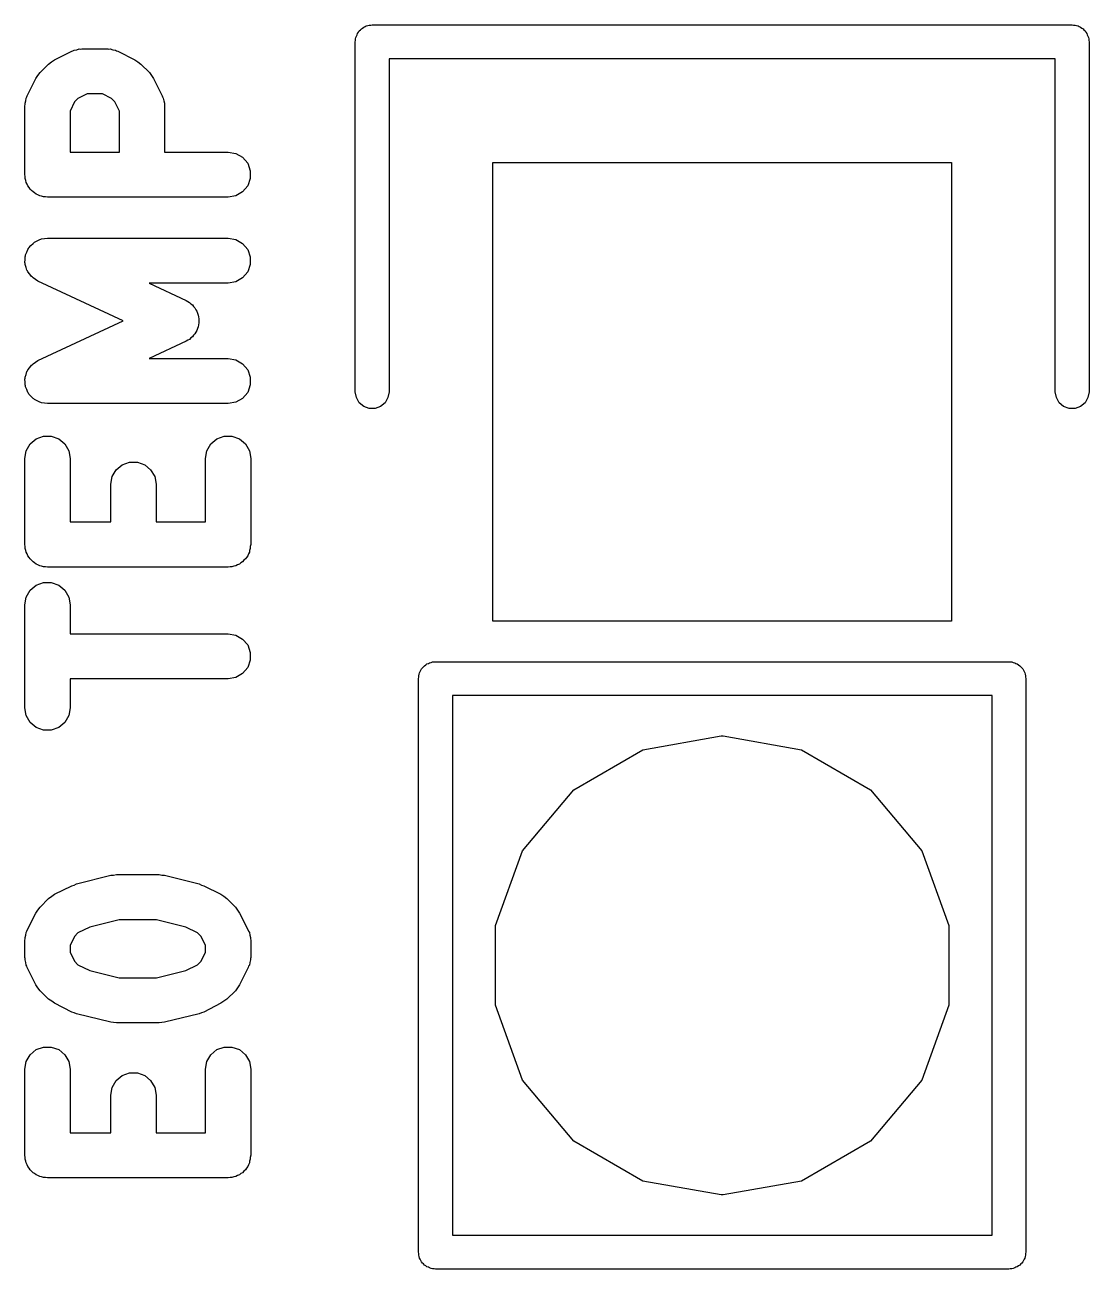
# Model space of a CAD drawing. Extents: x 10 to 287, y -200 to -10.
# Drawn here: x 173.21 to 177.93, y -103.19 to -97.67 of the extents above; entities that cross this region are included whole.
import ezdxf

# ---------------------------------------------------------------- set-up
doc = ezdxf.new("R2010")
doc.units = 0
doc.header["$MEASUREMENT"] = 0
doc.layers.add('BLACK', color=7, linetype='CONTINUOUS')

msp = doc.modelspace()

# ---------------------------------------------------------------- linework, layer by layer
at = {"layer": 'Black'}
for p, q in [((174.702, -97.6925), (174.707, -97.6893)), ((174.707, -97.6893), (174.713, -97.685)), ((174.713, -97.685), (174.719, -97.6828)), ((174.719, -97.6828), (174.724, -97.6795)), ((174.724, -97.6795), (174.731, -97.6784)), ((174.731, -97.6784), (174.737, -97.6761)), ((174.737, -97.6761), (174.744, -97.6761)), ((174.744, -97.6761), (174.75, -97.675)), ((174.75, -97.675), (177.85, -97.675)), ((177.85, -97.675), (177.856, -97.6761)), ((177.856, -97.6761), (177.863, -97.6761)), ((177.863, -97.6761), (177.869, -97.6784)), ((177.869, -97.6784), (177.876, -97.6795)), ((177.876, -97.6795), (177.881, -97.6828)), ((177.881, -97.6828), (177.887, -97.685)), ((177.887, -97.685), (177.893, -97.6893)), ((177.893, -97.6893), (177.898, -97.6925)), ((174.675, -97.75), (174.676, -97.7435)), ((174.676, -97.737), (174.678, -97.7308)), ((174.676, -97.7435), (174.676, -97.737)), ((174.678, -97.7308), (174.68, -97.7243)), ((174.68, -97.7243), (174.683, -97.7187)), ((174.683, -97.7187), (174.685, -97.7125)), ((174.685, -97.7125), (174.689, -97.7075)), ((174.689, -97.7075), (174.693, -97.7018)), ((174.693, -97.7018), (174.698, -97.6976)), ((174.698, -97.6976), (174.702, -97.6925)), ((177.898, -97.6925), (177.902, -97.6976)), ((177.902, -97.6976), (177.907, -97.7018)), ((177.907, -97.7018), (177.911, -97.7075)), ((177.911, -97.7075), (177.915, -97.7125)), ((177.915, -97.7125), (177.917, -97.7187)), ((177.917, -97.7187), (177.92, -97.7243)), ((177.92, -97.7243), (177.922, -97.7308)), ((177.922, -97.7308), (177.924, -97.737)), ((177.924, -97.737), (177.924, -97.7435)), ((177.924, -97.7435), (177.925, -97.75)), ((173.343, -97.8296), (173.42, -97.7915)), ((173.42, -97.7915), (173.425, -97.7899)), ((173.425, -97.7899), (173.43, -97.787)), ((173.43, -97.787), (173.442, -97.7849)), ((173.442, -97.7849), (173.453, -97.7816)), ((173.453, -97.7816), (173.459, -97.782)), ((173.459, -97.782), (173.464, -97.781)), ((173.464, -97.781), (173.579, -97.781)), ((173.579, -97.781), (173.584, -97.782)), ((173.584, -97.782), (173.59, -97.7816)), ((173.59, -97.7816), (173.601, -97.7849)), ((173.601, -97.7849), (173.613, -97.787)), ((173.613, -97.787), (173.618, -97.7899)), ((173.618, -97.7899), (173.623, -97.7915)), ((173.623, -97.7915), (173.699, -97.8296)), ((174.675, -99.3), (174.675, -97.75)), ((177.925, -97.75), (177.925, -99.3)), ((173.279, -97.8864), (173.317, -97.8483)), ((173.317, -97.8483), (173.33, -97.8392)), ((173.33, -97.8392), (173.343, -97.8296)), ((173.699, -97.8296), (173.712, -97.8391)), ((173.712, -97.8391), (173.725, -97.8483)), ((173.725, -97.8483), (173.764, -97.8864)), ((177.775, -97.825), (174.825, -97.825)), ((174.825, -97.825), (174.825, -99.3)), ((177.775, -99.3), (177.775, -97.825)), ((173.222, -97.9886), (173.261, -97.9124)), ((173.261, -97.9124), (173.27, -97.8996)), ((173.27, -97.8996), (173.279, -97.8864)), ((173.764, -97.8864), (173.773, -97.8995)), ((173.773, -97.8995), (173.782, -97.9124)), ((173.782, -97.9124), (173.82, -97.9886)), ((173.213, -98.0219), (173.216, -98.0107)), ((173.213, -98.0277), (173.213, -98.0219)), ((173.216, -98.0107), (173.218, -97.9991)), ((173.218, -97.9991), (173.221, -97.9941)), ((173.221, -97.9941), (173.222, -97.9886)), ((173.432, -98.0164), (173.412, -98.0569)), ((173.447, -98.0012), (173.432, -98.0164)), ((173.488, -97.981), (173.447, -98.0012)), ((173.555, -97.981), (173.488, -97.981)), ((173.596, -98.0012), (173.555, -97.981)), ((173.611, -98.0164), (173.596, -98.0012)), ((173.631, -98.0569), (173.611, -98.0164)), ((173.82, -97.9886), (173.822, -97.9941)), ((173.822, -97.9941), (173.825, -97.9991)), ((173.825, -97.9991), (173.827, -98.0107)), ((173.827, -98.0107), (173.83, -98.0219)), ((173.83, -98.0219), (173.83, -98.0277)), ((173.212, -98.0333), (173.213, -98.0277)), ((173.212, -98.3381), (173.212, -98.0333)), ((173.412, -98.0569), (173.412, -98.2381)), ((173.631, -98.2381), (173.631, -98.0569)), ((173.83, -98.0277), (173.831, -98.0333)), ((173.831, -98.0333), (173.831, -98.2381)), ((173.412, -98.2381), (173.631, -98.2381)), ((173.831, -98.2381), (174.112, -98.2381)), ((174.112, -98.2381), (174.146, -98.2441)), ((174.146, -98.2441), (174.176, -98.2615)), ((174.176, -98.2615), (174.199, -98.2881)), ((174.199, -98.2881), (174.21, -98.3207)), ((175.284, -100.316), (175.284, -98.284)), ((175.284, -98.284), (177.316, -98.284)), ((177.316, -98.284), (177.316, -100.316)), ((173.213, -98.3467), (173.212, -98.3381)), ((173.213, -98.3555), (173.213, -98.3467)), ((174.21, -98.3207), (174.21, -98.3555)), ((173.216, -98.3637), (173.213, -98.3555)), ((173.218, -98.3723), (173.216, -98.3637)), ((173.222, -98.3799), (173.218, -98.3723)), ((173.225, -98.3881), (173.222, -98.3799)), ((173.231, -98.3948), (173.225, -98.3881)), ((173.235, -98.4024), (173.231, -98.3948)), ((173.242, -98.408), (173.235, -98.4024)), ((173.248, -98.4147), (173.242, -98.408)), ((174.199, -98.3881), (174.176, -98.4147)), ((174.21, -98.3555), (174.199, -98.3881)), ((173.255, -98.4191), (173.248, -98.4147)), ((173.262, -98.4247), (173.255, -98.4191)), ((173.27, -98.4277), (173.262, -98.4247)), ((173.278, -98.4321), (173.27, -98.4277)), ((173.286, -98.4336), (173.278, -98.4321)), ((173.295, -98.4366), (173.286, -98.4336)), ((173.303, -98.4366), (173.295, -98.4366)), ((173.312, -98.4381), (173.303, -98.4366)), ((174.112, -98.4381), (173.312, -98.4381)), ((174.146, -98.4321), (174.112, -98.4381)), ((174.176, -98.4147), (174.146, -98.4321)), ((173.266, -98.6316), (173.278, -98.6251)), ((173.278, -98.6251), (173.282, -98.6243)), ((173.282, -98.6243), (173.286, -98.6224)), ((173.286, -98.6224), (173.299, -98.6213)), ((173.299, -98.6213), (173.312, -98.619)), ((173.312, -98.619), (174.112, -98.619)), ((174.112, -98.619), (174.146, -98.6251)), ((174.146, -98.6251), (174.176, -98.6424)), ((173.215, -98.6931), (173.221, -98.6813)), ((173.221, -98.6813), (173.225, -98.669)), ((173.225, -98.669), (173.228, -98.6657)), ((173.228, -98.6657), (173.23, -98.6617)), ((173.23, -98.6617), (173.239, -98.6524)), ((173.239, -98.6524), (173.248, -98.6424)), ((173.248, -98.6424), (173.251, -98.6402)), ((173.251, -98.6402), (173.255, -98.6371)), ((173.255, -98.6371), (173.266, -98.6316)), ((174.176, -98.6424), (174.199, -98.669)), ((174.199, -98.669), (174.21, -98.7017)), ((173.212, -98.7277), (173.213, -98.7147)), ((173.213, -98.732), (173.212, -98.7277)), ((173.213, -98.7017), (173.215, -98.6975)), ((173.213, -98.7147), (173.213, -98.7017)), ((173.213, -98.7364), (173.213, -98.732)), ((173.218, -98.7487), (173.213, -98.7364)), ((173.215, -98.6975), (173.215, -98.6931)), ((174.21, -98.7364), (174.199, -98.769)), ((174.21, -98.7017), (174.21, -98.7364)), ((173.221, -98.7613), (173.218, -98.7487)), ((173.224, -98.7649), (173.221, -98.7613)), ((173.225, -98.769), (173.224, -98.7649)), ((173.234, -98.779), (173.225, -98.769)), ((173.241, -98.7897), (173.234, -98.779)), ((173.245, -98.7923), (173.241, -98.7897)), ((173.248, -98.7956), (173.245, -98.7923)), ((174.199, -98.769), (174.176, -98.7956)), ((173.259, -98.8022), (173.248, -98.7956)), ((173.27, -98.8097), (173.259, -98.8022)), ((173.647, -98.9857), (173.27, -98.8097)), ((174.112, -98.819), (173.763, -98.819)), ((173.763, -98.819), (173.926, -98.8951)), ((174.146, -98.813), (174.112, -98.819)), ((174.176, -98.7956), (174.146, -98.813)), ((173.926, -98.8951), (173.933, -98.9001)), ((173.933, -98.9001), (173.941, -98.9038)), ((173.941, -98.9038), (173.947, -98.91)), ((173.947, -98.91), (173.954, -98.915)), ((173.954, -98.915), (173.959, -98.9222)), ((173.959, -98.9222), (173.965, -98.9283)), ((173.965, -98.9283), (173.969, -98.9363)), ((173.969, -98.9363), (173.974, -98.9435)), ((173.974, -98.9435), (173.976, -98.9519)), ((173.976, -98.9519), (173.98, -98.9598)), ((173.27, -99.1618), (173.647, -98.9857)), ((173.98, -99.0116), (173.976, -99.0195)), ((173.98, -98.9598), (173.981, -98.9685)), ((173.981, -99.0029), (173.98, -99.0116)), ((173.981, -98.9685), (173.983, -98.977)), ((173.983, -98.9944), (173.981, -99.0029)), ((173.983, -98.977), (173.982, -98.9857)), ((173.982, -98.9857), (173.983, -98.9944)), ((173.941, -99.0676), (173.933, -99.0713)), ((173.947, -99.0614), (173.941, -99.0676)), ((173.954, -99.0564), (173.947, -99.0614)), ((173.959, -99.0493), (173.954, -99.0564)), ((173.965, -99.0431), (173.959, -99.0493)), ((173.969, -99.0351), (173.965, -99.0431)), ((173.974, -99.0279), (173.969, -99.0351)), ((173.976, -99.0195), (173.974, -99.0279)), ((173.926, -99.0763), (173.763, -99.1524)), ((173.933, -99.0713), (173.926, -99.0763)), ((173.241, -99.1817), (173.245, -99.1792)), ((173.245, -99.1792), (173.248, -99.1758)), ((173.248, -99.1758), (173.259, -99.1693)), ((173.259, -99.1693), (173.27, -99.1618)), ((173.763, -99.1524), (174.112, -99.1524)), ((174.112, -99.1524), (174.146, -99.1584)), ((174.146, -99.1584), (174.176, -99.1758)), ((174.176, -99.1758), (174.199, -99.2024)), ((173.213, -99.235), (173.218, -99.2227)), ((173.213, -99.2394), (173.213, -99.235)), ((173.218, -99.2227), (173.221, -99.2101)), ((173.221, -99.2101), (173.224, -99.2065)), ((173.224, -99.2065), (173.225, -99.2024)), ((173.225, -99.2024), (173.234, -99.1924)), ((173.234, -99.1924), (173.241, -99.1817)), ((174.199, -99.2024), (174.21, -99.235)), ((174.21, -99.235), (174.21, -99.2697)), ((173.212, -99.2437), (173.213, -99.2394)), ((173.213, -99.2567), (173.212, -99.2437)), ((173.213, -99.2697), (173.213, -99.2567)), ((173.215, -99.2739), (173.213, -99.2697)), ((173.215, -99.2783), (173.215, -99.2739)), ((173.221, -99.2901), (173.215, -99.2783)), ((173.225, -99.3024), (173.221, -99.2901)), ((174.21, -99.2697), (174.199, -99.3024)), ((173.228, -99.3058), (173.225, -99.3024)), ((173.23, -99.3098), (173.228, -99.3058)), ((173.239, -99.319), (173.23, -99.3098)), ((173.248, -99.329), (173.239, -99.319)), ((173.251, -99.3312), (173.248, -99.329)), ((173.255, -99.3343), (173.251, -99.3312)), ((173.266, -99.3398), (173.255, -99.3343)), ((173.278, -99.3463), (173.266, -99.3398)), ((174.176, -99.329), (174.146, -99.3463)), ((174.199, -99.3024), (174.176, -99.329)), ((174.68, -99.3257), (174.675, -99.3)), ((174.693, -99.3482), (174.68, -99.3257)), ((174.82, -99.3257), (174.807, -99.3482)), ((174.825, -99.3), (174.82, -99.3257)), ((177.78, -99.3257), (177.775, -99.3)), ((177.793, -99.3482), (177.78, -99.3257)), ((177.92, -99.3257), (177.907, -99.3482)), ((177.925, -99.3), (177.92, -99.3257)), ((173.282, -99.3471), (173.278, -99.3463)), ((173.286, -99.349), (173.282, -99.3471)), ((173.299, -99.3501), (173.286, -99.349)), ((173.312, -99.3524), (173.299, -99.3501)), ((174.112, -99.3524), (173.312, -99.3524)), ((174.146, -99.3463), (174.112, -99.3524)), ((174.713, -99.365), (174.693, -99.3482)), ((174.737, -99.3739), (174.713, -99.365)), ((174.763, -99.3739), (174.737, -99.3739)), ((174.787, -99.365), (174.763, -99.3739)), ((174.807, -99.3482), (174.787, -99.365)), ((177.812, -99.365), (177.793, -99.3482)), ((177.837, -99.3739), (177.812, -99.365)), ((177.863, -99.3739), (177.837, -99.3739)), ((177.887, -99.365), (177.863, -99.3739)), ((177.907, -99.3482), (177.887, -99.365)), ((173.235, -99.531), (173.262, -99.5086)), ((173.262, -99.5086), (173.295, -99.4968)), ((173.295, -99.4968), (173.329, -99.4968)), ((173.329, -99.4968), (173.362, -99.5086)), ((173.362, -99.5086), (173.389, -99.531)), ((174.035, -99.531), (174.062, -99.5086)), ((174.062, -99.5086), (174.095, -99.4968)), ((174.095, -99.4968), (174.129, -99.4968)), ((174.129, -99.4968), (174.162, -99.5086)), ((174.162, -99.5086), (174.189, -99.531)), ((173.212, -99.5952), (173.218, -99.561)), ((173.218, -99.561), (173.235, -99.531)), ((173.389, -99.531), (173.406, -99.561)), ((173.406, -99.561), (173.412, -99.5952)), ((174.012, -99.5952), (174.018, -99.561)), ((174.018, -99.561), (174.035, -99.531)), ((174.189, -99.531), (174.206, -99.561)), ((174.206, -99.561), (174.212, -99.5952)), ((173.212, -99.9762), (173.212, -99.5952)), ((173.412, -99.5952), (173.412, -99.8762)), ((173.643, -99.6229), (173.675, -99.611)), ((173.675, -99.611), (173.71, -99.611)), ((173.71, -99.611), (173.743, -99.6229)), ((174.012, -99.8762), (174.012, -99.5952)), ((174.212, -99.5952), (174.212, -99.9762)), ((173.593, -99.7095), (173.599, -99.6753)), ((173.599, -99.6753), (173.616, -99.6452)), ((173.616, -99.6452), (173.643, -99.6229)), ((173.743, -99.6229), (173.769, -99.6452)), ((173.769, -99.6452), (173.787, -99.6753)), ((173.787, -99.6753), (173.793, -99.7095)), ((173.593, -99.8762), (173.593, -99.7095)), ((173.793, -99.7095), (173.793, -99.8762)), ((173.412, -99.8762), (173.593, -99.8762)), ((173.793, -99.8762), (174.012, -99.8762)), ((173.213, -99.9848), (173.212, -99.9762)), ((173.213, -99.9936), (173.213, -99.9848)), ((173.216, -100.002), (173.213, -99.9936)), ((173.218, -100.01), (173.216, -100.002)), ((174.207, -100.002), (174.206, -100.01)), ((174.21, -99.9936), (174.207, -100.002)), ((174.212, -99.9762), (174.21, -99.9848)), ((174.21, -99.9848), (174.21, -99.9936)), ((173.222, -100.018), (173.218, -100.01)), ((173.225, -100.026), (173.222, -100.018)), ((173.231, -100.033), (173.225, -100.026)), ((173.235, -100.04), (173.231, -100.033)), ((173.242, -100.046), (173.235, -100.04)), ((173.248, -100.053), (173.242, -100.046)), ((173.255, -100.057), (173.248, -100.053)), ((173.262, -100.063), (173.255, -100.057)), ((174.169, -100.057), (174.162, -100.063)), ((174.176, -100.053), (174.169, -100.057)), ((174.182, -100.046), (174.176, -100.053)), ((174.189, -100.04), (174.182, -100.046)), ((174.193, -100.033), (174.189, -100.04)), ((174.199, -100.026), (174.193, -100.033)), ((174.202, -100.018), (174.199, -100.026)), ((174.206, -100.01), (174.202, -100.018)), ((173.27, -100.066), (173.262, -100.063)), ((173.278, -100.07), (173.27, -100.066)), ((173.286, -100.072), (173.278, -100.07)), ((173.295, -100.075), (173.286, -100.072)), ((173.303, -100.075), (173.295, -100.075)), ((173.312, -100.076), (173.303, -100.075)), ((174.112, -100.076), (173.312, -100.076)), ((174.121, -100.075), (174.112, -100.076)), ((174.129, -100.075), (174.121, -100.075)), ((174.137, -100.072), (174.129, -100.075)), ((174.146, -100.07), (174.137, -100.072)), ((174.154, -100.066), (174.146, -100.07)), ((174.162, -100.063), (174.154, -100.066)), ((173.235, -100.179), (173.262, -100.156)), ((173.262, -100.156), (173.295, -100.144)), ((173.295, -100.144), (173.329, -100.144)), ((173.329, -100.144), (173.362, -100.156)), ((173.362, -100.156), (173.389, -100.179)), ((173.212, -100.243), (173.218, -100.209)), ((173.218, -100.209), (173.235, -100.179)), ((173.389, -100.179), (173.406, -100.209)), ((173.406, -100.209), (173.412, -100.243)), ((173.212, -100.7), (173.212, -100.243)), ((173.412, -100.243), (173.412, -100.371)), ((177.316, -100.316), (175.284, -100.316)), ((173.412, -100.371), (174.112, -100.371)), ((174.112, -100.371), (174.146, -100.377)), ((174.146, -100.377), (174.176, -100.395)), ((174.176, -100.395), (174.199, -100.421)), ((174.199, -100.421), (174.21, -100.454)), ((174.21, -100.489), (174.199, -100.521)), ((174.21, -100.454), (174.21, -100.489)), ((174.999, -100.503), (175.004, -100.5)), ((175.004, -100.5), (175.011, -100.498)), ((175.011, -100.498), (175.017, -100.496)), ((175.017, -100.496), (175.024, -100.496)), ((175.024, -100.496), (175.03, -100.495)), ((175.03, -100.495), (177.57, -100.495)), ((177.57, -100.495), (177.576, -100.496)), ((177.576, -100.496), (177.583, -100.496)), ((177.583, -100.496), (177.589, -100.498)), ((177.589, -100.498), (177.596, -100.5)), ((177.596, -100.5), (177.601, -100.503)), ((174.176, -100.548), (174.146, -100.565)), ((174.199, -100.521), (174.176, -100.548)), ((174.956, -100.557), (174.958, -100.551)), ((174.956, -100.564), (174.956, -100.557)), ((174.958, -100.551), (174.96, -100.544)), ((174.96, -100.544), (174.963, -100.539)), ((174.963, -100.539), (174.965, -100.532)), ((174.965, -100.532), (174.969, -100.527)), ((174.969, -100.527), (174.973, -100.522)), ((174.973, -100.522), (174.978, -100.518)), ((174.978, -100.518), (174.982, -100.513)), ((174.982, -100.513), (174.987, -100.509)), ((174.987, -100.509), (174.992, -100.505)), ((174.992, -100.505), (174.999, -100.503)), ((177.601, -100.503), (177.607, -100.505)), ((177.607, -100.505), (177.613, -100.509)), ((177.613, -100.509), (177.618, -100.513)), ((177.618, -100.513), (177.622, -100.518)), ((177.622, -100.518), (177.627, -100.522)), ((177.627, -100.522), (177.631, -100.527)), ((177.631, -100.527), (177.635, -100.532)), ((177.635, -100.532), (177.637, -100.539)), ((177.637, -100.539), (177.64, -100.544)), ((177.64, -100.544), (177.642, -100.551)), ((177.642, -100.551), (177.644, -100.557)), ((177.644, -100.557), (177.644, -100.564)), ((174.112, -100.571), (173.412, -100.571)), ((173.412, -100.571), (173.412, -100.7)), ((174.146, -100.565), (174.112, -100.571)), ((174.955, -100.57), (174.956, -100.564)), ((174.955, -103.11), (174.955, -100.57)), ((177.644, -100.564), (177.645, -100.57)), ((177.645, -100.57), (177.645, -103.11)), ((175.105, -100.645), (175.105, -103.035)), ((177.495, -100.645), (175.105, -100.645)), ((177.495, -103.035), (177.495, -100.645)), ((173.218, -100.734), (173.212, -100.7)), ((173.412, -100.7), (173.406, -100.734)), ((173.235, -100.764), (173.218, -100.734)), ((173.262, -100.787), (173.235, -100.764)), ((173.389, -100.764), (173.362, -100.787)), ((173.406, -100.734), (173.389, -100.764)), ((173.295, -100.798), (173.262, -100.787)), ((173.329, -100.798), (173.295, -100.798)), ((173.362, -100.787), (173.329, -100.798)), ((175.949, -100.885), (176.296, -100.824)), ((176.296, -100.824), (176.304, -100.824)), ((176.304, -100.824), (176.651, -100.885)), ((175.643, -101.062), (175.949, -100.885)), ((176.651, -100.885), (176.957, -101.062)), ((175.416, -101.332), (175.643, -101.062)), ((176.957, -101.062), (177.184, -101.332)), ((175.296, -101.664), (175.416, -101.332)), ((177.184, -101.332), (177.304, -101.664)), ((173.605, -101.44), (173.617, -101.438)), ((173.617, -101.438), (173.807, -101.438)), ((173.807, -101.438), (173.819, -101.44)), ((173.343, -101.525), (173.42, -101.487)), ((173.42, -101.487), (173.43, -101.484)), ((173.43, -101.484), (173.44, -101.479)), ((173.44, -101.479), (173.592, -101.441)), ((173.592, -101.441), (173.605, -101.44)), ((173.819, -101.44), (173.831, -101.441)), ((173.831, -101.441), (173.984, -101.479)), ((173.984, -101.479), (173.994, -101.484)), ((173.994, -101.484), (174.004, -101.487)), ((174.004, -101.487), (174.08, -101.525)), ((173.279, -101.582), (173.317, -101.544)), ((173.317, -101.544), (173.331, -101.534)), ((173.331, -101.534), (173.343, -101.525)), ((174.08, -101.525), (174.093, -101.534)), ((174.093, -101.534), (174.106, -101.544)), ((174.106, -101.544), (174.145, -101.582)), ((173.261, -101.608), (173.27, -101.595)), ((173.27, -101.595), (173.279, -101.582)), ((174.145, -101.582), (174.154, -101.595)), ((174.154, -101.595), (174.163, -101.608)), ((173.222, -101.684), (173.261, -101.608)), ((173.629, -101.638), (173.499, -101.671)), ((173.795, -101.638), (173.629, -101.638)), ((173.925, -101.671), (173.795, -101.638)), ((174.163, -101.608), (174.201, -101.684)), ((173.213, -101.717), (173.216, -101.706)), ((173.216, -101.706), (173.218, -101.694)), ((173.218, -101.694), (173.221, -101.689)), ((173.221, -101.689), (173.222, -101.684)), ((173.432, -101.712), (173.412, -101.752)), ((173.447, -101.696), (173.432, -101.712)), ((173.499, -101.671), (173.447, -101.696)), ((173.976, -101.696), (173.925, -101.671)), ((173.992, -101.712), (173.976, -101.696)), ((174.012, -101.752), (173.992, -101.712)), ((174.201, -101.684), (174.203, -101.689)), ((174.203, -101.689), (174.206, -101.694)), ((174.206, -101.694), (174.208, -101.706)), ((174.208, -101.706), (174.211, -101.717)), ((175.296, -102.016), (175.296, -101.664)), ((177.304, -101.664), (177.304, -102.016)), ((173.212, -101.729), (173.213, -101.723)), ((173.212, -101.805), (173.212, -101.729)), ((173.213, -101.723), (173.213, -101.717)), ((173.412, -101.752), (173.412, -101.781)), ((174.012, -101.781), (174.012, -101.752)), ((174.211, -101.717), (174.211, -101.723)), ((174.211, -101.723), (174.212, -101.729)), ((174.212, -101.729), (174.212, -101.805)), ((173.213, -101.81), (173.212, -101.805)), ((173.213, -101.816), (173.213, -101.81)), ((173.216, -101.827), (173.213, -101.816)), ((173.412, -101.781), (173.432, -101.822)), ((173.432, -101.822), (173.447, -101.837)), ((173.976, -101.837), (173.992, -101.822)), ((173.992, -101.822), (174.012, -101.781)), ((174.211, -101.816), (174.208, -101.827)), ((174.212, -101.805), (174.211, -101.81)), ((174.211, -101.81), (174.211, -101.816)), ((173.218, -101.839), (173.216, -101.827)), ((173.221, -101.844), (173.218, -101.839)), ((173.222, -101.849), (173.221, -101.844)), ((173.261, -101.926), (173.222, -101.849)), ((173.447, -101.837), (173.499, -101.863)), ((173.499, -101.863), (173.629, -101.895)), ((173.795, -101.895), (173.925, -101.863)), ((173.925, -101.863), (173.976, -101.837)), ((174.201, -101.849), (174.163, -101.926)), ((174.203, -101.844), (174.201, -101.849)), ((174.206, -101.839), (174.203, -101.844)), ((174.208, -101.827), (174.206, -101.839)), ((173.27, -101.939), (173.261, -101.926)), ((173.629, -101.895), (173.795, -101.895)), ((174.163, -101.926), (174.154, -101.939)), ((173.279, -101.952), (173.27, -101.939)), ((173.317, -101.99), (173.279, -101.952)), ((173.331, -101.999), (173.317, -101.99)), ((174.106, -101.99), (174.093, -101.999)), ((174.145, -101.952), (174.106, -101.99)), ((174.154, -101.939), (174.145, -101.952)), ((173.343, -102.008), (173.331, -101.999)), ((173.42, -102.047), (173.343, -102.008)), ((174.08, -102.008), (174.004, -102.047)), ((174.093, -101.999), (174.08, -102.008)), ((175.416, -102.348), (175.296, -102.016)), ((177.304, -102.016), (177.184, -102.348)), ((173.43, -102.05), (173.42, -102.047)), ((173.44, -102.054), (173.43, -102.05)), ((173.592, -102.092), (173.44, -102.054)), ((173.605, -102.093), (173.592, -102.092)), ((173.617, -102.095), (173.605, -102.093)), ((173.807, -102.095), (173.617, -102.095)), ((173.819, -102.093), (173.807, -102.095)), ((173.831, -102.092), (173.819, -102.093)), ((173.984, -102.054), (173.831, -102.092)), ((173.994, -102.05), (173.984, -102.054)), ((174.004, -102.047), (173.994, -102.05)), ((173.262, -102.213), (173.295, -102.202)), ((173.295, -102.202), (173.329, -102.202)), ((173.329, -102.202), (173.362, -102.213)), ((174.062, -102.213), (174.095, -102.202)), ((174.095, -102.202), (174.129, -102.202)), ((174.129, -102.202), (174.162, -102.213)), ((173.218, -102.266), (173.235, -102.236)), ((173.235, -102.236), (173.262, -102.213)), ((173.362, -102.213), (173.389, -102.236)), ((173.389, -102.236), (173.406, -102.266)), ((174.018, -102.266), (174.035, -102.236)), ((174.035, -102.236), (174.062, -102.213)), ((174.162, -102.213), (174.189, -102.236)), ((174.189, -102.236), (174.206, -102.266)), ((173.212, -102.3), (173.218, -102.266)), ((173.212, -102.681), (173.212, -102.3)), ((173.406, -102.266), (173.412, -102.3)), ((173.412, -102.3), (173.412, -102.581)), ((173.643, -102.328), (173.675, -102.316)), ((173.675, -102.316), (173.71, -102.316)), ((173.71, -102.316), (173.743, -102.328)), ((174.012, -102.3), (174.018, -102.266)), ((174.012, -102.581), (174.012, -102.3)), ((174.206, -102.266), (174.212, -102.3)), ((174.212, -102.3), (174.212, -102.681)), ((173.599, -102.38), (173.616, -102.35)), ((173.616, -102.35), (173.643, -102.328)), ((173.743, -102.328), (173.769, -102.35)), ((173.769, -102.35), (173.787, -102.38)), ((175.643, -102.618), (175.416, -102.348)), ((177.184, -102.348), (176.957, -102.618)), ((173.593, -102.414), (173.599, -102.38)), ((173.593, -102.581), (173.593, -102.414)), ((173.787, -102.38), (173.793, -102.414)), ((173.793, -102.414), (173.793, -102.581)), ((173.412, -102.581), (173.593, -102.581)), ((173.793, -102.581), (174.012, -102.581)), ((175.949, -102.795), (175.643, -102.618)), ((176.957, -102.618), (176.651, -102.795)), ((173.213, -102.69), (173.212, -102.681)), ((173.213, -102.698), (173.213, -102.69)), ((173.216, -102.707), (173.213, -102.698)), ((174.21, -102.698), (174.207, -102.707)), ((174.212, -102.681), (174.21, -102.69)), ((174.21, -102.69), (174.21, -102.698)), ((173.218, -102.715), (173.216, -102.707)), ((173.222, -102.723), (173.218, -102.715)), ((173.225, -102.731), (173.222, -102.723)), ((173.231, -102.738), (173.225, -102.731)), ((173.235, -102.745), (173.231, -102.738)), ((173.242, -102.751), (173.235, -102.745)), ((173.248, -102.758), (173.242, -102.751)), ((173.255, -102.762), (173.248, -102.758)), ((174.176, -102.758), (174.169, -102.762)), ((174.182, -102.751), (174.176, -102.758)), ((174.189, -102.745), (174.182, -102.751)), ((174.193, -102.738), (174.189, -102.745)), ((174.199, -102.731), (174.193, -102.738)), ((174.202, -102.723), (174.199, -102.731)), ((174.206, -102.715), (174.202, -102.723)), ((174.207, -102.707), (174.206, -102.715)), ((173.262, -102.768), (173.255, -102.762)), ((173.27, -102.771), (173.262, -102.768)), ((173.278, -102.775), (173.27, -102.771)), ((173.286, -102.776), (173.278, -102.775)), ((173.295, -102.779), (173.286, -102.776)), ((173.303, -102.779), (173.295, -102.779)), ((173.312, -102.781), (173.303, -102.779)), ((174.112, -102.781), (173.312, -102.781)), ((174.121, -102.779), (174.112, -102.781)), ((174.129, -102.779), (174.121, -102.779)), ((174.137, -102.776), (174.129, -102.779)), ((174.146, -102.775), (174.137, -102.776)), ((174.154, -102.771), (174.146, -102.775)), ((174.162, -102.768), (174.154, -102.771)), ((174.169, -102.762), (174.162, -102.768)), ((176.296, -102.856), (175.949, -102.795)), ((176.651, -102.795), (176.304, -102.856)), ((176.304, -102.856), (176.296, -102.856)), ((175.105, -103.035), (177.495, -103.035)), ((174.956, -103.116), (174.955, -103.11)), ((174.956, -103.123), (174.956, -103.116)), ((174.958, -103.129), (174.956, -103.123)), ((174.96, -103.136), (174.958, -103.129)), ((174.963, -103.141), (174.96, -103.136)), ((174.965, -103.147), (174.963, -103.141)), ((174.969, -103.153), (174.965, -103.147)), ((177.635, -103.147), (177.631, -103.153)), ((177.637, -103.141), (177.635, -103.147)), ((177.64, -103.136), (177.637, -103.141)), ((177.642, -103.129), (177.64, -103.136)), ((177.644, -103.123), (177.642, -103.129)), ((177.645, -103.11), (177.644, -103.116)), ((177.644, -103.116), (177.644, -103.123)), ((174.973, -103.158), (174.969, -103.153)), ((174.978, -103.162), (174.973, -103.158)), ((174.982, -103.167), (174.978, -103.162)), ((174.987, -103.171), (174.982, -103.167)), ((174.992, -103.175), (174.987, -103.171)), ((174.999, -103.177), (174.992, -103.175)), ((175.004, -103.18), (174.999, -103.177)), ((175.011, -103.182), (175.004, -103.18)), ((175.017, -103.184), (175.011, -103.182)), ((175.024, -103.184), (175.017, -103.184)), ((175.03, -103.185), (175.024, -103.184)), ((177.57, -103.185), (175.03, -103.185)), ((177.576, -103.184), (177.57, -103.185)), ((177.583, -103.184), (177.576, -103.184)), ((177.589, -103.182), (177.583, -103.184)), ((177.596, -103.18), (177.589, -103.182)), ((177.601, -103.177), (177.596, -103.18)), ((177.607, -103.175), (177.601, -103.177)), ((177.613, -103.171), (177.607, -103.175)), ((177.618, -103.167), (177.613, -103.171)), ((177.622, -103.162), (177.618, -103.167)), ((177.627, -103.158), (177.622, -103.162)), ((177.631, -103.153), (177.627, -103.158))]:
    msp.add_line(p, q, dxfattribs=at)

doc.saveas('drawing.dxf')
